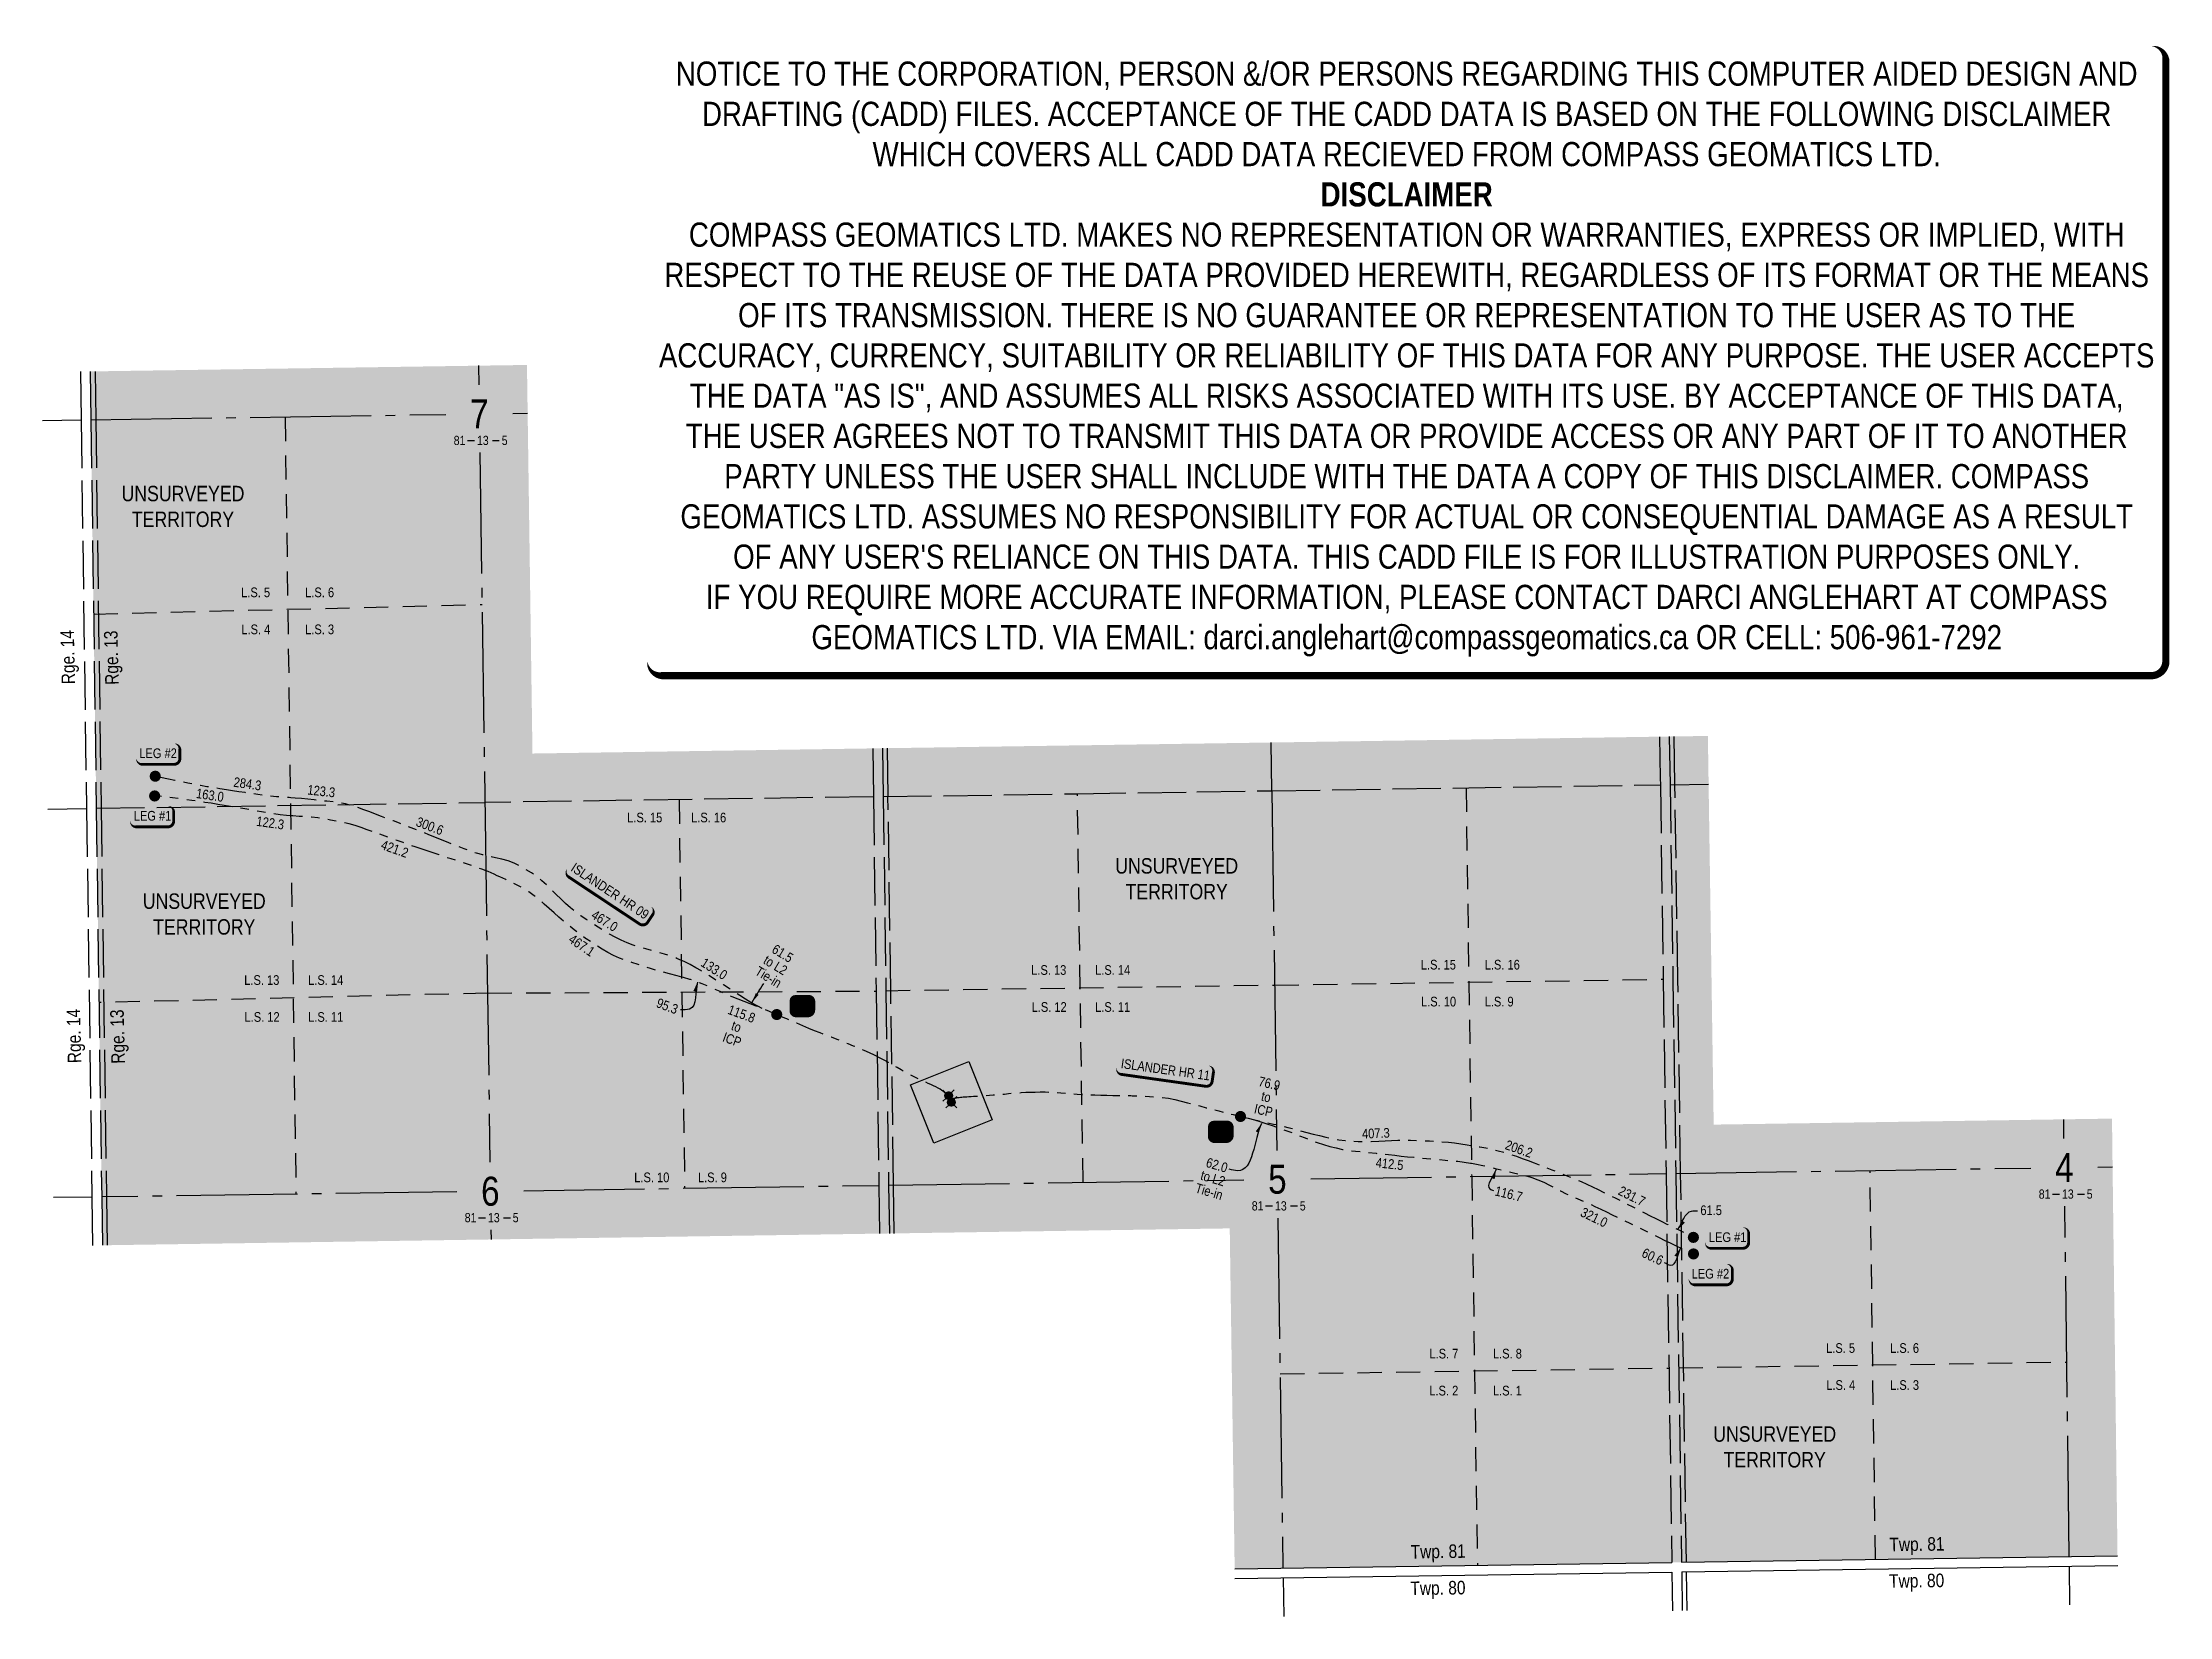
# Model space of a CAD drawing. Extents: x 566944 to 569144, y 6203203 to 6204832.
import ezdxf
from ezdxf.enums import TextEntityAlignment as Align

# ---------------------------------------------------------------- set-up
doc = ezdxf.new("R2010")
doc.units = 0
doc.header["$LTSCALE"] = 5
for name, pattern in [('foc-DRILLPATH', [14.75, 6, -1.75, 1.75, -1.75, 1.75, -1.75]), ('foc-LSD', [8, 5, -3]), ('foc-QUARTERLINE', [33, 25, -3, 2, -3]), ('foc-UNSURVEYED', [12.5, 10, -2.5])]:
    doc.linetypes.add(name, pattern=pattern)
doc.layers.get('Defpoints').update_dxf_attribs({"color": 9})
for name, color, linetype in [('10', 1, 'Continuous'), ('9', 3, 'Continuous'), ('CG-NOTES', 7, 'Continuous'), ('D-TXT', 6, 'Continuous'), ('L-BD', 7, 'Continuous'), ('L-MON', 1, 'Continuous'), ('L-SEC', 7, 'Continuous'), ('L-SECLBL', 7, 'Continuous'), ('L-SECQ', 8, 'foc-QUARTERLINE'), ('L-SECTION-LSD', 7, 'foc-LSD'), ('L-UNS-T', 3, 'Continuous'), ('L-USEC', 7, 'foc-UNSURVEYED'), ('P-BUFFER-H 30m', 51, 'Continuous'), ('P-PDRILLPATH', 12, 'foc-DRILLPATH'), ('P-PROPOSED', 10, 'Continuous'), ('P-PROPOSED-H', 21, 'Continuous')]:
    doc.layers.add(name, color=color, linetype=linetype)
doc.layers.add('DISCLAIMER', color=7, linetype='Continuous', plot=False)
doc.styles.add('100L', font='ARIALN.TTF', dxfattribs={"height": 11})
doc.styles.add('80', font='ARIALN.TTF', dxfattribs={"height": 10})
doc.styles.add('80CG', font='ARIALN.TTF', dxfattribs={"height": 10})
doc.styles.add('80L', font='ARIALN.TTF', dxfattribs={"height": 10})
doc.styles.add('SIMPLEX', font='ARIALN.TTF')
doc.dimstyles.new('Compass 5 000', dxfattribs={"dimscale": 5, "dimtxt": 9, "dimasz": 2, "dimexe": 0.2, "dimexo": 0.0625, "dimgap": 0.5, "dimtad": 0, "dimtih": 1, "dimtoh": 1, "dimzin": 0, "dimdsep": 46, "dimtxsty": '80CG', "dimcen": 0.1, "dimse1": 1, "dimse2": 1, "dimclrd": 256, "dimclrt": 256, "dimaunit": 1, "dimadec": 4, "dimazin": 0, "dimtfac": 0.06, "dimtofl": 0, "dimtmove": 0, "dimatfit": 1, "dimfxl": 0.2, "dimtolj": 1, "dimtzin": 0, "dimlwd": -1, "dimarcsym": 0})

# ---------------------------------------------------------------- blocks, each defined once
blk = doc.blocks.new('L-SECLBL')
at = {"layer": '9', "color": 7}
for p, q in [((-5.1, -27.8), (-12.3, -27.8)), ((20.7, -27.8), (13.5, -27.8))]:
    blk.add_line(p, q, dxfattribs=at)
at = {"layer": '10', "color": 2, "style": 'SIMPLEX'}
blk.add_attdef('SEC', text='', height=30, dxfattribs=at).set_placement((0, 0), align=Align.MIDDLE)
at = {"layer": '10', "color": 5, "style": '80L'}
blk.add_attdef('TWP', text='', height=9.5, dxfattribs=at).set_placement((-14.4, -27.4), align=Align.MIDDLE_RIGHT)
blk.add_attdef('RGE', text='', height=9.5, dxfattribs=at).set_placement((3.6, -27.4), align=Align.MIDDLE_CENTER)
blk.add_attdef('MER', text='', height=9.5, dxfattribs=at).set_placement((23.2, -27.4), align=Align.MIDDLE_LEFT)
blk = doc.blocks.new('plbh')
at = {"layer": 'L-MON'}
h = blk.add_hatch(color=255, dxfattribs=at)
h.dxf.hatch_style = 1
edge = h.paths.add_edge_path()
edge.add_arc((0, 0), 1.16, 0, 360)
h = blk.add_hatch(color=256, dxfattribs=at)
h.dxf.hatch_style = 1
h.paths.add_polyline_path([(-0.96, 0, 1), (0.96, 0, 1)])
h.paths.add_polyline_path([(0.91, 0, -1), (-0.91, 0, -1)], flags=16)
h.paths.add_polyline_path([(0.45, 0, -1), (-0.45, 0, -1)], flags=0)
h = blk.add_hatch(color=256, dxfattribs=at)
h.dxf.hatch_style = 1
h.paths.add_polyline_path([(-0.45, 0, 1), (0.45, 0, 1)])
h.paths.add_polyline_path([(0.4, 0, -1), (-0.4, 0, -1)], flags=16)
at = {"layer": 'L-MON', "color": 240}
for radius in [0.96, 0.91, 0.45, 0.4]:
    blk.add_circle((0, 0), radius, dxfattribs=at)
blk = doc.blocks.new('WC')
at = {"layer": 'L-MON'}
h = blk.add_hatch(color=255, dxfattribs=at)
h.dxf.hatch_style = 1
edge = h.paths.add_edge_path()
edge.add_arc((0, 0), 0.9, 0, 360)
at = {"layer": 'L-MON', "color": 240, "flags": 128}
for points in [[(-0.62, 0.5), (-1.23, 1.12)], [(0.52, 0.61), (1.13, 1.21)], [(-1.18, -1.18), (-0.56, -0.57)], [(1.16, -1.18), (0.56, -0.57)]]:
    blk.add_lwpolyline(points, dxfattribs=at)
at = {"layer": 'L-MON', "color": 240}
for radius in [0.8, 0.373]:
    blk.add_circle((0, 0), radius, dxfattribs=at)
blk = doc.blocks.new('*U468')
h = blk.add_hatch(color=255)
edge = h.paths.add_edge_path()
edge.add_line((-6.5, -11.5), (6.5, -11.5))
edge.add_arc((6.5, -5.5), 6, 270, 360)
edge.add_line((12.5, -5.5), (12.5, 4))
edge.add_arc((6.5, 4), 6, 0, 90)
edge.add_line((6.5, 10), (-6.5, 10))
edge.add_arc((-6.5, 4), 6, 90, 180)
edge.add_line((-12.5, 4), (-12.5, -5.5))
edge.add_arc((-6.5, -5.5), 6, 180, 270)
at = {"color": 14, "flags": 128}
blk.add_lwpolyline([(-6.5, -11.5, 3, 3, 0), (6.5, -11.5, 3, 3, 0.414214), (12.5, -5.5, 3, 3, 0), (12.5, 4, 3, 0, 0.414214), (6.5, 10, 0, 0, 0), (-6.5, 10, 0, 0, 0.414214), (-12.5, 4, 0, 0, 0), (-12.5, -5.5, 0, 3, 0.414214)], format="xyseb", close=True, dxfattribs=at)
at = {"color": 14, "style": '80'}
blk.add_attdef('ENTER_TEXT_001', (-26.8, -4.9), '', height=10, dxfattribs=at)
blk = doc.blocks.new('*U145')
h = blk.add_hatch(color=255)
edge = h.paths.add_edge_path()
edge.add_line((-16.5, -11.5), (16.5, -11.5))
edge.add_arc((16.5, -5.5), 6, 270, 360)
edge.add_line((22.5, -5.5), (22.5, 4))
edge.add_arc((16.5, 4), 6, 0, 90)
edge.add_line((16.5, 10), (-16.5, 10))
edge.add_arc((-16.5, 4), 6, 90, 180)
edge.add_line((-22.5, 4), (-22.5, -5.5))
edge.add_arc((-16.5, -5.5), 6, 180, 270)
at = {"color": 14, "flags": 128}
blk.add_lwpolyline([(-16.5, -11.5, 3, 3, 0), (16.5, -11.5, 3, 3, 0.414214), (22.5, -5.5, 3, 3, 0), (22.5, 4, 3, 0, 0.414214), (16.5, 10, 0, 0, 0), (-16.5, 10, 0, 0, 0.414214), (-22.5, 4, 0, 0, 0), (-22.5, -5.5, 0, 3, 0.414214)], format="xyseb", close=True, dxfattribs=at)
at = {"color": 14, "style": '80'}
blk.add_attdef('ENTER_TEXT_001', (-26.8, -4.9), '', height=10, dxfattribs=at)
blk = doc.blocks.new('*U513')
h = blk.add_hatch(color=255)
edge = h.paths.add_edge_path()
edge.add_line((-44, -11.5), (44, -11.5))
edge.add_arc((44, -5.5), 6, 270, 360)
edge.add_line((50, -5.5), (50, 4))
edge.add_arc((44, 4), 6, 0, 90)
edge.add_line((44, 10), (-44, 10))
edge.add_arc((-44, 4), 6, 90, 180)
edge.add_line((-50, 4), (-50, -5.5))
edge.add_arc((-44, -5.5), 6, 180, 270)
at = {"color": 14, "flags": 128}
blk.add_lwpolyline([(-44, -11.5, 3, 3, 0), (44, -11.5, 3, 3, 0.414214), (50, -5.5, 3, 3, 0), (50, 4, 3, 0, 0.414214), (44, 10, 0, 0, 0), (-44, 10, 0, 0, 0.414214), (-50, 4, 0, 0, 0), (-50, -5.5, 0, 3, 0.414214)], format="xyseb", close=True, dxfattribs=at)
at = {"color": 14, "style": '80'}
blk.add_attdef('ENTER_TEXT_001', (-26.8, -4.9), '', height=10, dxfattribs=at)
blk = doc.blocks.new('*U473')
h = blk.add_hatch(color=255)
edge = h.paths.add_edge_path()
edge.add_line((-44, -11.5), (44, -11.5))
edge.add_arc((44, -5.5), 6, 270, 360)
edge.add_line((50, -5.5), (50, 4))
edge.add_arc((44, 4), 6, 0, 90)
edge.add_line((44, 10), (-44, 10))
edge.add_arc((-44, 4), 6, 90, 180)
edge.add_line((-50, 4), (-50, -5.5))
edge.add_arc((-44, -5.5), 6, 180, 270)
at = {"color": 14, "flags": 128}
blk.add_lwpolyline([(-44, -11.5, 3, 3, 0), (44, -11.5, 3, 3, 0.414214), (50, -5.5, 3, 3, 0), (50, 4, 3, 0, 0.414214), (44, 10, 0, 0, 0), (-44, 10, 0, 0, 0.414214), (-50, 4, 0, 0, 0), (-50, -5.5, 0, 3, 0.414214)], format="xyseb", close=True, dxfattribs=at)
at = {"color": 14, "style": '80'}
blk.add_attdef('ENTER_TEXT_001', (-26.8, -4.9), '', height=10, dxfattribs=at)
blk = doc.blocks.new('Disclaimer_Legal')
at = {"layer": 'DISCLAIMER', "color": 254, "flags": 128}
blk.add_lwpolyline([(-3613, -1105, 37.5, 37.5, 0), (4096, -1105, 37.5, 37.5, 0.414214), (4171, -1030, 37.5, 37.5, 0), (4171, 2079, 37.5, 0, 0.414214), (4096, 2154, 0, 0, 0), (-3613, 2154, 0, 0, 0.414214), (-3688, 2079, 0, 0, 0), (-3688, -1030, 0, 37.5, 0.414214)], format="xyseb", close=True, dxfattribs=at)
at = {"layer": 'DISCLAIMER', "color": 254, "insert": (242, 534), "char_height": 125, "width": 7717.57, "attachment_point": 5, "style": '80'}
blk.add_mtext('NOTICE TO THE CORPORATION, PERSON &/OR PERSONS REGARDING THIS COMPUTER AIDED DESIGN AND DRAFTING (CADD) FILES. ACCEPTANCE OF THE CADD DATA IS BASED ON THE FOLLOWING DISCLAIMER WHICH COVERS ALL CADD DATA RECIEVED FROM COMPASS GEOMATICS LTD.\\P{\\fArial Narrow|b1|i0|c0|p34;DISCLAIMER}\\PCOMPASS GEOMATICS LTD. MAKES NO REPRESENTATION OR WARRANTIES, EXPRESS OR IMPLIED, WITH RESPECT TO THE REUSE OF THE DATA PROVIDED HEREWITH, REGARDLESS OF ITS FORMAT OR THE MEANS OF ITS TRANSMISSION. THERE IS NO GUARANTEE OR REPRESENTATION TO THE USER AS TO THE ACCURACY, CURRENCY, SUITABILITY OR RELIABILITY OF THIS DATA FOR ANY PURPOSE. THE USER ACCEPTS THE DATA "AS IS", AND ASSUMES ALL RISKS ASSOCIATED WITH ITS USE. BY ACCEPTANCE OF THIS DATA, THE USER AGREES NOT TO TRANSMIT THIS DATA OR PROVIDE ACCESS OR ANY PART OF IT TO ANOTHER PARTY UNLESS THE USER SHALL INCLUDE WITH THE DATA A COPY OF THIS DISCLAIMER. COMPASS GEOMATICS LTD. ASSUMES NO RESPONSIBILITY FOR ACTUAL OR CONSEQUENTIAL DAMAGE AS A RESULT OF ANY USER\'S RELIANCE ON THIS DATA. THIS CADD FILE IS FOR ILLUSTRATION PURPOSES ONLY.\\PIF YOU REQUIRE MORE ACCURATE INFORMATION, PLEASE CONTACT DARCI ANGLEHART AT COMPASS GEOMATICS LTD. VIA EMAIL: darci.anglehart@compassgeomatics.ca OR CELL: 506-961-7292', dxfattribs=at)

msp = doc.modelspace()

# ---------------------------------------------------------------- hatches: boundary and pattern name
at = {"layer": 'P-BUFFER-H 30m'}
h = msp.add_hatch(color=256, dxfattribs=at)
h.dxf.hatch_style = 1
h.paths.add_polyline_path([(568177.2, 6203252.2), (568639.5, 6203259.1), (568633.6, 6203661.5), (569085.5, 6203668.2), (569084.9, 6203718.2), (568672.8, 6203712), (568666.8, 6204114.2), (568214.8, 6204107.4), (568215.5, 6204057.5), (568138, 6204056.3), (568014.5, 6204054.4), (567813.5, 6204051.4), (567401.4, 6204045.3), (566999.4, 6204039.3), (567005.7, 6203587.1), (567809.9, 6203599.2), (568172.1, 6203604.6)])
at = {"layer": 'P-PROPOSED-H'}
h = msp.add_hatch(color=256, dxfattribs=at)
h.dxf.hatch_style = 1
h.paths.add_polyline_path([(567813.5, 6204051.4), (567401.4, 6204045.3), (566999.4, 6204039.3), (566993.8, 6204441.4), (566993.1, 6204491.4), (567445, 6204498.1), (567450.7, 6204096), (567802.7, 6204101.3), (568214.8, 6204107.4), (568215.5, 6204057.5), (568138, 6204056.3), (568014.5, 6204054.4)])
h = msp.add_hatch(color=256, dxfattribs=at)
h.dxf.hatch_style = 1
h.paths.add_polyline_path([(567926.3, 6203717), (567866, 6203692.8), (567841.8, 6203753.1), (567902.1, 6203777.3)])
h = msp.add_hatch(color=256, dxfattribs=at)
h.dxf.hatch_style = 1
h.paths.add_polyline_path([(569090.6, 6203265.8), (568639.5, 6203259.1), (568633.6, 6203661.5), (569085.5, 6203668.2)])

# ---------------------------------------------------------------- linework, layer by layer
at = {"layer": 'L-SEC'}
for p, q in [((568177.2, 6203252.2), (568629.5, 6203259)), ((568639.5, 6203259.1), (569090.6, 6203265.8)), ((568177.4, 6203242.2), (568629.6, 6203248.9)), ((568639.7, 6203249.1), (569090.8, 6203255.8))]:
    msp.add_line(p, q, dxfattribs=at)
at = {"layer": 'L-SECQ'}
for p, q in [((567395, 6204497.4), (567395.3, 6204477.4)), ((566993.8, 6204441.4), (567361, 6204446.9)), ((567430.3, 6204447.9), (567445.7, 6204448.2)), ((566943.8, 6204440.6), (566983.7, 6204441.2)), ((567396.3, 6204407.4), (567401.3, 6204053)), ((568215.5, 6204057.5), (568214.8, 6204107.4)), ((567401.3, 6204053), (567406.7, 6203673.1)), ((568215.5, 6204057.5), (568220.9, 6203685.3)), ((569035.2, 6203697.5), (569034.9, 6203717.4)), ((567819.2, 6203649.3), (568186.7, 6203654.8)), ((568255.9, 6203655.8), (568623.5, 6203661.3)), ((568633.6, 6203661.5), (569000.9, 6203667)), ((569070.1, 6203668), (569085.5, 6203668.2)), ((566994.9, 6203637), (566955, 6203636.4)), ((567372.4, 6203642.6), (567005, 6203637.1)), ((567441.6, 6203643.6), (567809.2, 6203649.1)), ((568221.9, 6203615.3), (568227.2, 6203253)), ((569040.7, 6203265.1), (569036.1, 6203627.5)), ((567407.7, 6203603.2), (567407.8, 6203593.2)), ((568227.3, 6203242.9), (568227.9, 6203203)), ((569041.3, 6203215.1), (569040.8, 6203255))]:
    msp.add_line(p, q, dxfattribs=at)
at = {"layer": 'L-SECTION-LSD'}
for p, q in [((567194.7, 6204444.4), (567200.4, 6204042.3)), ((566996.6, 6204240.3), (567398.5, 6204250.2)), ((568020.3, 6203652.3), (568014.5, 6204054.4)), ((568416.6, 6204060.5), (568422.4, 6203658.3)), ((567200.4, 6204042.3), (567206, 6203640.1)), ((567602.4, 6204048.3), (567608.1, 6203646.1)), ((567816.4, 6203850.6), (568218.5, 6203856.4)), ((568218.5, 6203856.4), (568620.6, 6203862.4)), ((567404.2, 6203848.1), (567002.2, 6203838.2)), ((567404.2, 6203848.1), (567806.3, 6203850.2)), ((568422.4, 6203658.3), (568428.3, 6203256)), ((568840.1, 6203262.1), (568834.6, 6203664.5)), ((568224.3, 6203454.1), (568626.5, 6203460.1)), ((568636.5, 6203460.3), (569038.1, 6203466.3))]:
    msp.add_line(p, q, dxfattribs=at)
at = {"layer": 'L-USEC'}
for p, q in [((566983, 6204491.2), (566983.7, 6204441.2)), ((566993.1, 6204491.4), (566993.8, 6204441.4)), ((566998.1, 6204491.4), (566998.8, 6204441.5)), ((566983.7, 6204441.2), (566989.3, 6204039.1)), ((566993.8, 6204441.4), (566999.4, 6204039.2)), ((566998.8, 6204441.5), (567004.4, 6204039.3)), ((567802.7, 6204101.3), (567803.4, 6204051.3)), ((567812.8, 6204101.4), (567813.5, 6204051.4)), ((567817.8, 6204101.5), (567818.5, 6204051.5)), ((568632.7, 6204063.7), (568632, 6204113.7)), ((567803.4, 6204051.3), (567401.4, 6204045.3)), ((567803.4, 6204051.3), (567806.3, 6203850.2)), ((567813.5, 6204051.4), (568014.5, 6204054.4)), ((567813.5, 6204051.4), (567816.4, 6203850.4)), ((567821.4, 6203850.4), (567818.5, 6204051.5)), ((568014.5, 6204054.4), (568138, 6204056.3)), ((568138, 6204056.3), (568215.5, 6204057.5)), ((568215.5, 6204057.5), (568617.6, 6204063.5)), ((568617.6, 6204063.5), (568620.6, 6203862.4)), ((568627.7, 6204063.6), (568667.6, 6204064.2)), ((568627.7, 6204063.6), (568630.6, 6203862.5)), ((568635.7, 6203862.6), (568632.7, 6204063.7)), ((566949.4, 6204038.5), (566989.3, 6204039.1)), ((566989.3, 6204039.1), (566994.9, 6203637)), ((566999.4, 6204039.3), (567401.4, 6204045.3)), ((566999.4, 6204039.2), (567005, 6203637.1)), ((567004.4, 6204039.3), (567010, 6203637.2)), ((568620.6, 6203862.4), (568623.5, 6203661.3)), ((568630.6, 6203862.5), (568633.6, 6203661.5)), ((568638.6, 6203661.6), (568635.7, 6203862.6)), ((567806.3, 6203850.2), (567809.2, 6203649.1)), ((567816.4, 6203850.4), (567819.2, 6203649.3)), ((567824.3, 6203649.4), (567821.4, 6203850.4)), ((568623.5, 6203661.3), (568629.5, 6203259)), ((568633.6, 6203661.5), (568639.5, 6203259.1)), ((568644.5, 6203259.2), (568638.6, 6203661.6)), ((566994.9, 6203637), (566995.6, 6203587)), ((567005, 6203637.1), (567005.7, 6203587.1)), ((567010, 6203637.2), (567010.7, 6203587.2)), ((567809.2, 6203649.1), (567809.9, 6203599.2)), ((567819.2, 6203649.3), (567820, 6203599.3)), ((567825, 6203599.4), (567824.3, 6203649.4)), ((568629.6, 6203248.9), (568630.2, 6203209)), ((568639.7, 6203249.1), (568640.2, 6203209.1)), ((568645.3, 6203209.2), (568644.7, 6203249.1))]:
    msp.add_line(p, q, dxfattribs=at)
for points in [[(568616.9, 6204113.4), (568617.5, 6204070.5), (568617.6, 6204063.5)], [(568626.9, 6204113.6), (568627.7, 6204063.6)]]:
    msp.add_lwpolyline(points, dxfattribs=at)
at = {"layer": 'P-PDRILLPATH', "flags": 128}
for points in [[(567688.5, 6203832.3), (567683.7, 6203834.6), (567676.7, 6203838.5), (567671, 6203841.9), (567665.3, 6203845.5), (567661.9, 6203847.6), (567659.6, 6203849.1), (567654.1, 6203852.8), (567648.4, 6203856.5), (567642.8, 6203860.1), (567637.1, 6203863.8), (567631.4, 6203867.5), (567625.6, 6203871), (567619.7, 6203874.4), (567613.8, 6203877.7), (567607.7, 6203880.7), (567605, 6203881.9), (567600.2, 6203884), (567593.9, 6203886.3), (567587.4, 6203888.4), (567581, 6203890.3), (567574.5, 6203892.1), (567567.9, 6203893.9), (567561.4, 6203895.7), (567554.9, 6203897.7), (567548.6, 6203900), (567542.4, 6203902.8), (567536.3, 6203905.8), (567530.4, 6203909.2), (567524.6, 6203912.7), (567518.8, 6203916.3), (567513, 6203919.8), (567506.3, 6203924.3), (567500.7, 6203928.1), (567495.2, 6203932.1), (567489.9, 6203936.3), (567484.8, 6203940.8), (567480, 6203945.5), (567475.1, 6203950.2), (567470.2, 6203955), (567465.4, 6203959.7), (567460.5, 6203964.3), (567455.2, 6203968.6), (567449.7, 6203972.5), (567443.9, 6203976), (567438, 6203979.4), (567431.9, 6203982.4), (567425.6, 6203984.9), (567419.1, 6203986.8), (567412.5, 6203988.1), (567405.8, 6203989.4), (567402.5, 6203990.2), (567399.2, 6203991), (567392.7, 6203992.8), (567386.3, 6203995.1), (567380.1, 6203997.4), (567374, 6203999.7), (567367.9, 6204002.1), (567361.8, 6204004.5), (567355.7, 6204006.9), (567349.6, 6204009.5), (567343.6, 6204012), (567337.5, 6204014.5), (567331.4, 6204016.9), (567325.3, 6204019.2), (567319.1, 6204021.5), (567313, 6204023.9), (567306.9, 6204026.2), (567300.7, 6204028.6), (567294.6, 6204030.9), (567288.4, 6204033.2), (567282.3, 6204035.6), (567276.1, 6204037.9), (567270, 6204040.2), (567263.7, 6204042.1), (567261.7, 6204042.6), (567257.3, 6204043.8), (567250.9, 6204045.1), (567244.4, 6204045.9), (567237.8, 6204046.6), (567231.3, 6204047.3), (567224.8, 6204048.1), (567218.4, 6204048.9), (567211.8, 6204049.4), (567205.3, 6204049.9), (567200.6, 6204050.2), (567198.8, 6204050.4), (567192.2, 6204050.8), (567185.7, 6204051.3), (567179.2, 6204052), (567172.7, 6204052.8), (567166.4, 6204053.6), (567159.9, 6204054.5), (567153.4, 6204055.5), (567147, 6204056.5), (567140.5, 6204057.5), (567134, 6204058.5), (567127.3, 6204059.6), (567120.6, 6204060.6), (567113.9, 6204061.6), (567107.3, 6204062.8), (567100.6, 6204064.2), (567094, 6204065.5), (567087.4, 6204066.8), (567080.7, 6204068.1), (567074.1, 6204069.4), (567070.6, 6204070.2), (567060.4, 6204072.5)], [(567881.3, 6203742), (567881.3, 6203742), (567881.3, 6203741.9), (567881.3, 6203741.6), (567881.4, 6203741.2), (567881.6, 6203740.8), (567881.6, 6203740.7), (567881.6, 6203740.6), (567881.6, 6203740.6), (567881.4, 6203740.7), (567881.1, 6203740.9), (567880.6, 6203741.3), (567880, 6203742), (567879.3, 6203742.9), (567878.4, 6203743.9), (567877.3, 6203745), (567875.9, 6203746.2), (567874.3, 6203747.4), (567872.4, 6203748.6), (567870.3, 6203749.8), (567868.1, 6203751), (567865.6, 6203752.2), (567862.9, 6203753.4), (567860.1, 6203754.7), (567857, 6203756.2), (567853.8, 6203757.7), (567850.5, 6203759.2), (567847, 6203760.8), (567843.5, 6203762.6), (567839.8, 6203764.4), (567836, 6203766.5), (567832.1, 6203768.7), (567827.9, 6203771.1), (567823.6, 6203773.6), (567819.1, 6203776.1), (567814.5, 6203778.6), (567809.6, 6203781.2), (567804.6, 6203783.7), (567799.4, 6203786.2), (567794, 6203788.6), (567788.5, 6203791), (567782.9, 6203793.2), (567777.2, 6203795.5), (567773.6, 6203797), (567771.5, 6203797.9), (567765.8, 6203800.1), (567760, 6203802.4), (567758.6, 6203802.9), (567754.2, 6203804.6), (567748.4, 6203806.9), (567742.5, 6203809.2), (567736.6, 6203811.6), (567730.4, 6203814.3), (567727.2, 6203815.7), (567724.3, 6203816.9), (567718.1, 6203819.6), (567714, 6203821.4), (567711.9, 6203822.3), (567703.4, 6203825.9), (567695.9, 6203829.1), (567688.5, 6203832.3), (567682.3, 6203834.7), (567676, 6203837.1), (567669.7, 6203839.4), (567663.4, 6203841.8), (567657.2, 6203844.3), (567651, 6203846.9), (567649.6, 6203847.5), (567644.8, 6203849.6), (567638.6, 6203852.3), (567632.5, 6203855.1), (567626.2, 6203857.7), (567619.9, 6203860.1), (567614.2, 6203862), (567613.4, 6203862.2), (567606.9, 6203864.2), (567605.2, 6203864.6), (567600.3, 6203866), (567592.4, 6203868), (567585.9, 6203869.7), (567579.4, 6203871.5), (567572.9, 6203873.5), (567566.5, 6203875.6), (567560, 6203877.7), (567553.5, 6203879.7), (567547.2, 6203881.9), (567540.9, 6203884.3), (567534.6, 6203887.1), (567528.6, 6203890.2), (567522.7, 6203893.6), (567517, 6203897.2), (567511.3, 6203900.9), (567506.4, 6203904.2), (567505.7, 6203904.7), (567499.1, 6203909.4), (567493.8, 6203913.6), (567488.5, 6203917.9), (567483.3, 6203922.1), (567478.1, 6203926.5), (567473, 6203931), (567468, 6203935.6), (567462.9, 6203940.1), (567457.9, 6203944.6), (567452.6, 6203948.8), (567447.1, 6203952.8), (567441.3, 6203956.3), (567435.4, 6203959.6), (567429.3, 6203962.6), (567423.1, 6203965.5), (567417, 6203968.3), (567414.2, 6203969.6), (567410.9, 6203971.2), (567404.7, 6203973.9), (567402.7, 6203974.6), (567398.3, 6203976.3), (567391.9, 6203978.5), (567385.4, 6203980.7), (567379, 6203982.8), (567372.8, 6203984.9), (567366.5, 6203986.9), (567360.3, 6203988.9), (567354.1, 6203991.1), (567347.9, 6203993.2), (567341.7, 6203995.3), (567335.4, 6203997.4), (567329.2, 6203999.5), (567323, 6204001.6), (567316.8, 6204003.8), (567310.6, 6204006), (567304.4, 6204008.2), (567298.3, 6204010.4), (567292.1, 6204012.7), (567286, 6204014.9), (567279.8, 6204017.2), (567273.6, 6204019.4), (567267.4, 6204021.5), (567261, 6204023.3), (567254.6, 6204024.8), (567248.2, 6204026), (567241.9, 6204027.1), (567241.7, 6204027.1), (567235.2, 6204028.3), (567228.7, 6204029.3), (567222.2, 6204030), (567215.7, 6204030.5), (567209.2, 6204031), (567202.7, 6204031.4), (567200.9, 6204031.6), (567196.1, 6204031.9), (567189.6, 6204032.6), (567183.1, 6204033.5), (567176.7, 6204034.5), (567170.2, 6204035.6), (567163.8, 6204036.8), (567157.4, 6204037.9), (567151, 6204039), (567144.6, 6204040.1), (567140.5, 6204040.8), (567138.1, 6204041.2), (567131.6, 6204042.3), (567125.2, 6204043.4), (567118.4, 6204044.5), (567111.7, 6204045.4), (567105, 6204046.4), (567098.4, 6204047.4), (567091.7, 6204048.3), (567085, 6204049.2), (567078.3, 6204050.1), (567071.5, 6204050.9), (567059.8, 6204052.1)], [(567884.1, 6203735.1), (567884.1, 6203735.1), (567884.2, 6203735.2), (567884.3, 6203735.8), (567884.3, 6203735.9), (567884.4, 6203736.5), (567884.6, 6203737.4), (567885, 6203738.2), (567885.7, 6203738.9), (567886.5, 6203739.3), (567887.5, 6203739.4), (567888.4, 6203739.6), (567889.4, 6203739.8), (567890.3, 6203739.9), (567891.2, 6203740.1), (567892.2, 6203740.2), (567893.4, 6203740.4), (567894.8, 6203740.5), (567896.4, 6203740.6), (567898.1, 6203740.7), (567900, 6203740.9), (567902.1, 6203741), (567904.5, 6203741.2), (567907.1, 6203741.3), (567910, 6203741.5), (567913.2, 6203741.7), (567916.4, 6203741.9), (567919.9, 6203742.2), (567923.5, 6203742.5), (567927.2, 6203742.7), (567931, 6203742.9), (567934.9, 6203743.2), (567939, 6203743.6), (567943.2, 6203744.1), (567947.5, 6203744.5), (567951.9, 6203744.9), (567956.4, 6203745.1), (567961.1, 6203745.4), (567965.9, 6203745.7), (567970.8, 6203745.7), (567975.8, 6203745.8), (567981, 6203745.8), (567986.3, 6203745.6), (567991.7, 6203745.3), (567997.2, 6203744.8), (568002.8, 6203744.4), (568008.6, 6203743.9), (568014.4, 6203743.5), (568020.4, 6203743.1), (568026.5, 6203742.8), (568032.6, 6203742.7), (568038.8, 6203742.6), (568041.2, 6203742.5), (568044.9, 6203742.4), (568051.1, 6203742.2), (568057.3, 6203742.1), (568063.6, 6203742), (568069.9, 6203742), (568071.3, 6203741.9), (568076.2, 6203741.9), (568082.7, 6203741.6), (568089.2, 6203741.2), (568095.7, 6203740.7), (568102.3, 6203740.1), (568108.9, 6203739.2), (568115.4, 6203737.9), (568121.9, 6203736.4), (568128.4, 6203734.7), (568134.9, 6203733), (568141.3, 6203731.3), (568147.8, 6203729.5), (568154.3, 6203727.8), (568160.8, 6203726.1), (568169.2, 6203723.9), (568175.5, 6203722.3), (568183.2, 6203720.4), (568184.6, 6203720.1), (568191.1, 6203718.5), (568197.7, 6203717), (568204.3, 6203715.5), (568210.9, 6203714), (568217.5, 6203712.6), (568220.7, 6203711.9), (568225.5, 6203710.8), (568232.1, 6203709.1), (568238.7, 6203707.4), (568245.2, 6203705.7), (568251.8, 6203703.9), (568258.3, 6203702.2), (568264.9, 6203700.6), (568271.5, 6203698.9), (568278.1, 6203697.5), (568284.8, 6203696.4), (568291.5, 6203695.5), (568298.2, 6203694.9), (568305, 6203694.5), (568311.8, 6203694.3), (568318.5, 6203694.4), (568326.4, 6203694.7), (568332.9, 6203695.1), (568339.4, 6203695.5), (568346, 6203695.8), (568352.5, 6203696), (568359.1, 6203695.9), (568365.6, 6203695.6), (568372.1, 6203695.3), (568378.7, 6203695.1), (568385.2, 6203694.7), (568391.7, 6203694.3), (568398.3, 6203693.7), (568404.8, 6203693), (568411.2, 6203692.1), (568417.7, 6203691.1), (568422, 6203690.4), (568424.2, 6203690.1), (568430.7, 6203689), (568437.1, 6203687.8), (568443.5, 6203686.5), (568449.9, 6203684.9), (568456.2, 6203683.2), (568462.4, 6203681.3), (568468.7, 6203679.2), (568474.8, 6203677), (568481, 6203674.7), (568487.1, 6203672.4), (568493.2, 6203670.1), (568499.2, 6203667.6), (568505.3, 6203665.2), (568511.4, 6203662.9), (568517.5, 6203660.5), (568520, 6203659.5), (568523.6, 6203658), (568529.7, 6203655.6), (568535.7, 6203653), (568541.6, 6203650.4), (568547.5, 6203647.7), (568553.3, 6203644.8), (568559.2, 6203641.9), (568565.1, 6203639), (568570.9, 6203636.1), (568577, 6203633.1), (568583, 6203630), (568589, 6203627), (568595.1, 6203623.9), (568601.1, 6203620.8), (568607.1, 6203617.7), (568613.1, 6203614.7), (568619.2, 6203611.6), (568624.3, 6203609.1), (568625.3, 6203608.6), (568631.4, 6203605.6), (568637.5, 6203602.6), (568642.4, 6203600.1), (568651.8, 6203595.3)], [(568191.1, 6203718.5), (568196.2, 6203717.2), (568197.6, 6203716.9), (568204.1, 6203714.9), (568210.5, 6203712.8), (568216.9, 6203710.6), (568220.7, 6203709.3), (568224.7, 6203707.9), (568231.1, 6203705.7), (568237.4, 6203703.3), (568243.7, 6203700.8), (568250, 6203698.3), (568256.3, 6203695.8), (568262.6, 6203693.4), (568269, 6203691.3), (568275.5, 6203689.5), (568282.2, 6203687.8), (568288.8, 6203686.4), (568295.4, 6203685.4), (568302.1, 6203684.5), (568308.9, 6203683.8), (568315.6, 6203683.1), (568323.5, 6203682.3), (568330, 6203681.7), (568336.4, 6203681), (568342.9, 6203680.3), (568349.4, 6203679.5), (568355.9, 6203678.8), (568362.5, 6203678.2), (568369, 6203677.6), (568375.5, 6203677), (568382, 6203676.4), (568388.5, 6203675.9), (568395.1, 6203675.3), (568401.5, 6203674.6), (568408.1, 6203674), (568414.6, 6203673.2), (568421.1, 6203672.2), (568422.3, 6203672), (568427.5, 6203671), (568433.9, 6203669.7), (568440.3, 6203668.3), (568446.7, 6203666.7), (568453, 6203665.2), (568459.4, 6203663.7), (568465.8, 6203662.2), (568472.2, 6203660.7), (568478.5, 6203659), (568479.1, 6203658.9), (568484.7, 6203657.1), (568490.9, 6203654.8), (568496.9, 6203652.3), (568502.8, 6203649.4), (568508.6, 6203646.4), (568514.3, 6203643.3), (568520.2, 6203640.3), (568526.2, 6203637.7), (568532.2, 6203635.3), (568538.2, 6203632.8), (568544.1, 6203630.1), (568550, 6203627.3), (568555.9, 6203624.5), (568561.8, 6203621.6), (568567.7, 6203618.8), (568573.8, 6203615.9), (568579.9, 6203612.9), (568585.9, 6203609.9), (568592.1, 6203607.1), (568598.1, 6203604.1), (568604.2, 6203601.1), (568610.2, 6203598.1), (568616.3, 6203595.1), (568622.4, 6203592.2), (568624.5, 6203591.1), (568628.6, 6203589.2), (568634.7, 6203586.3), (568642.4, 6203582.6), (568651.9, 6203578.2)]]:
    msp.add_lwpolyline(points, dxfattribs=at)
at = {"layer": 'P-PROPOSED', "flags": 128}
msp.add_lwpolyline([(567926.3, 6203717), (567866, 6203692.8), (567841.8, 6203753.1), (567902.1, 6203777.3)], close=True, dxfattribs=at)

# ---------------------------------------------------------------- block references
at = {"layer": 'CG-NOTES'}
ref = msp.add_blockref('*U145', (567063.4, 6204096.3), dxfattribs=dict(at, xscale=0.99954636, yscale=0.99954636, zscale=0.99954636))
ref.add_attrib('ENTER_TEXT_001', 'LEG #2', (567043.9, 6204091.3), dxfattribs={"layer": '0', "color": 14, "height": 10, "style": '80'})
ref = msp.add_blockref('*U145', (567057, 6204031.6), dxfattribs=dict(at, xscale=0.99954636, yscale=0.99954636, zscale=0.99954636))
ref.add_attrib('ENTER_TEXT_001', 'LEG #1', (567038.2, 6204026.6), dxfattribs={"layer": '0', "color": 14, "height": 10, "style": '80'})
ref = msp.add_blockref('*U513', (567531.2, 6203953.5), dxfattribs=dict(at, xscale=0.99954636, yscale=0.99954636, zscale=0.99954636, rotation=326.4677132014318))
ref.add_attrib('ENTER_TEXT_001', 'ISLANDER HR 09', (567489.5, 6203975.2), dxfattribs={"layer": '0', "color": 14, "height": 9.995, "rotation": 326.4677, "style": '80'})
ref = msp.add_blockref('*U468', (567729.2, 6203836.1), dxfattribs=dict(at, xscale=0.99954636, yscale=0.99954636, zscale=0.99954636))
ref.add_attrib('ENTER_TEXT_001', 'ICP', (567719.4, 6203831.1), dxfattribs={"layer": '0', "color": 14, "height": 10, "style": '80'})
ref = msp.add_blockref('*U473', (568105.2, 6203769.2), dxfattribs=dict(at, xscale=0.9995463599999999, yscale=0.9995463599999999, zscale=0.9995463599999999, rotation=351.9703551167862))
ref.add_attrib('ENTER_TEXT_001', 'ISLANDER HR 11', (568059, 6203770.6), dxfattribs={"layer": '0', "color": 14, "height": 9.995, "rotation": 351.9704, "style": '80'})
ref = msp.add_blockref('*U468', (568162.1, 6203706), dxfattribs=dict(at, xscale=0.99954636, yscale=0.99954636, zscale=0.99954636))
ref.add_attrib('ENTER_TEXT_001', 'ICP', (568152.3, 6203701), dxfattribs={"layer": '0', "color": 14, "height": 10, "style": '80'})
ref = msp.add_blockref('*U145', (568686.5, 6203595.5), dxfattribs=dict(at, xscale=0.99954636, yscale=0.99954636, zscale=0.99954636))
ref.add_attrib('ENTER_TEXT_001', 'LEG #1', (568667.8, 6203590.5), dxfattribs={"layer": '0', "color": 14, "height": 10, "style": '80'})
ref = msp.add_blockref('*U145', (568669.6, 6203557.7), dxfattribs=dict(at, xscale=0.99954636, yscale=0.99954636, zscale=0.99954636))
ref.add_attrib('ENTER_TEXT_001', 'LEG #2', (568650, 6203552.7), dxfattribs={"layer": '0', "color": 14, "height": 10, "style": '80'})
at = {"layer": 'Defpoints', "color": 3, "xscale": 0.199909272, "yscale": 0.199909272, "zscale": 0.199909272}
msp.add_blockref('Disclaimer_Legal', (568306.8, 6204397.5), dxfattribs=at)
at = {"layer": 'L-MON'}
for name, p, xscale, yscale, zscale in [('plbh', (567060.4, 6204072.5), 4.997731799999976, 4.997731799999976, 4.997731799999976), ('plbh', (567059.8, 6204052.1), 4.997731799999976, 4.997731799999976, 4.997731799999976), ('plbh', (567703.4, 6203825.9), 4.997731799999976, 4.997731799999976, 4.997731799999976), ('WC', (567881.3, 6203742), 4.997731799999987, 4.997731799999987, 4.997731799999987), ('WC', (567884.1, 6203735.1), 4.997731799999987, 4.997731799999987, 4.997731799999987), ('plbh', (568183.2, 6203720.4), 4.997731799999976, 4.997731799999976, 4.997731799999976), ('plbh', (568651.8, 6203595.3), 4.997731799999976, 4.997731799999976, 4.997731799999976), ('plbh', (568651.9, 6203578.2), 4.997731799999976, 4.997731799999976, 4.997731799999976)]:
    msp.add_blockref(name, p, dxfattribs=dict(at, xscale=xscale, yscale=yscale, zscale=zscale))
at = {"layer": 'L-SECLBL', "xscale": 0.99954636, "yscale": 0.99954636, "zscale": 0.99954636}
for p, values in [((567395.7, 6204447.4), {'SEC': '7', 'TWP': '81', 'RGE': '13', 'MER': '5'}), ((569035.6, 6203667.5), {'SEC': '4', 'TWP': '81', 'RGE': '13', 'MER': '5'}), ((567407.1, 6203643.1), {'SEC': '6', 'TWP': '81', 'RGE': '13', 'MER': '5'}), ((568221.4, 6203655.3), {'SEC': '5', 'TWP': '81', 'RGE': '13', 'MER': '5'})]:
    msp.add_blockref('L-SECLBL', p, dxfattribs=at).add_auto_attribs(values)

# ---------------------------------------------------------------- texts
at = {"layer": 'D-TXT', "color": 3, "char_height": 13.99, "attachment_point": 1, "style": '80L'}
for s, width, insert, rotation in [('Rge. 14', 73.688, (566963.6, 6204167.5), 91.4213), ('Rge. 13', 63.803, (567008.7, 6204166.9), 91.4213), ('Rge. 14', 73.688, (566970, 6203775.4), 91.4213), ('Rge. 13', 63.803, (567015.1, 6203774.8), 91.4213), ('Twp. 81', 101.303, (568854.5, 6203284.4), 0.8509), ('Twp. 81', 101.303, (568359.2, 6203276.9), 0.8509), ('Twp. 80', 101.303, (568358.9, 6203239.1), 0.8509), ('Twp. 80', 101.303, (568854.2, 6203246.6), 0.8509)]:
    msp.add_mtext_dynamic_manual_height_columns(s, width=width, gutter_width=47.5, heights=[0], dxfattribs=dict(at, insert=insert, rotation=rotation))
at = {"layer": 'L-BD', "color": 3, "attachment_point": 1, "line_spacing_factor": 0.855, "style": '80L'}
for s, insert, char_height, width, rotation in [('\\pi-3.76139;284.3', (567146.1, 6204071.1), 9.995, 20.268, 351.8555), ('\\pi-3.29775;163.0', (567106.9, 6204059.5), 9.995, 20.268, 351.6371), ('\\pi-3.30798;123.3', (567221.8, 6204063.3), 9.995, 20.268, 353.7419), ('\\pi-3.30798;122.3', (567169.2, 6204030.7), 9.995, 20.268, 352.1398), ('\\pi-3.69321;300.6', (567336.3, 6204029.4), 9.995, 20.268, 339.3535), ('\\pi-3.82616;421.2', (567300, 6204005.6), 9.995, 20.268, 340.4505), ('\\pi-3.84662;467.0', (567519.1, 6203932.7), 9.995, 20.268, 328.3142), ('\\pi-3.06934;467.1', (567495.2, 6203908), 9.995, 20.268, 325.7676), ('\\pi3.26134;61.5\\P\\pi1.64202;to L2 \\P\\pi0.19316;Tie-in', (567699.8, 6203900.9), 9.995, 27.925, 328.7182), ('\\pi-3.29775;133.0', (567632.1, 6203883.4), 9.995, 20.268, 327.3981), ('\\pi-0.50911;95.3', (567582, 6203843.1), 9.995, 20.268, 339.4168), ('\\pi0.66361;115.8\\P\\pi9.67726;to\\P\\pi5.37498;ICP', (567654.7, 6203836.5), 9.995, 28.239, 339.9268), ('\\pi-3.85684;407.3', (568312.6, 6203707.6), 9.995, 20.268, 2.3799), ('\\pi-3.89094;412.5', (568327.7, 6203677.4), 9.995, 20.268, 353.939), ('\\pi-3.73071;206.2', (568463, 6203695.1), 9.995, 20.268, 340.6857), ('\\pi-3.30948;116.7', (568451.3, 6203647.8), 10, 20.277, 346.2658), ('\\pi-3.76139;231.7', (568581, 6203647.3), 9.995, 20.268, 333.2349), ('\\pi-3.68465;321.0', (568541.7, 6203625.2), 10, 20.277, 334.0616), ('\\pi-0.53322;60.6', (568602.2, 6203584.5), 10, 20.277, 334.6321)]:
    msp.add_mtext(s, dxfattribs=dict(at, insert=insert, char_height=char_height, width=width, rotation=rotation))
at = {"layer": 'L-BD', "color": 3, "char_height": 9.995, "attachment_point": 1, "line_spacing_factor": 0.855, "style": '80L', "bg_fill": 1, "box_fill_scale": 1.15, "bg_fill_color": 51, "bg_fill_transparency": 0}
for s, insert, width, rotation in [('\\pi-0.48866;76.9\\P\\pi5.69203;to \\P\\pi1.38975;ICP', (568203.8, 6203761.8), 20.268, 347.236), ('\\pi3.30566;62.0\\P\\pi1.64202;to L2 \\P\\pi0.19316;Tie-in', (568146.4, 6203679), 27.925, 343.4328)]:
    msp.add_mtext(s, dxfattribs=dict(at, insert=insert, width=width, rotation=rotation))
at = {"layer": 'L-BD', "color": 3, "insert": (568659.6, 6203628.4), "char_height": 9.995, "width": 20.268, "attachment_point": 1, "line_spacing_factor": 0.855, "style": '80L'}
msp.add_mtext('\\pi-0.56707;61.5', dxfattribs=at)
at = {"layer": 'L-SECTION-LSD', "style": '100L'}
for s, p in [('L.S. 5', (567149.3, 6204257.8)), ('L.S. 6', (567215.5, 6204257.8)), ('L.S. 4', (567149.5, 6204219.5)), ('L.S. 3', (567215.5, 6204219.5)), ('L.S. 15', (567548.7, 6204024.8)), ('L.S. 16', (567614.8, 6204024.8)), ('L.S. 13', (567966.7, 6203867)), ('L.S. 14', (568032.8, 6203867)), ('L.S. 15', (568369.8, 6203872.5)), ('L.S. 16', (568435.9, 6203872.5)), ('L.S. 13', (567152.5, 6203856.6)), ('L.S. 14', (567218.6, 6203856.6)), ('L.S. 12', (567967.1, 6203828.7)), ('L.S. 11', (568032.8, 6203828.7)), ('L.S. 10', (568370, 6203834.3)), ('L.S. 9', (568435.9, 6203834.3)), ('L.S. 12', (567152.8, 6203818.4)), ('L.S. 11', (567218.6, 6203818.4)), ('L.S. 10', (567556, 6203652.4)), ('L.S. 9', (567621.9, 6203652.4)), ('L.S. 7', (568378.7, 6203470)), ('L.S. 8', (568444.4, 6203470)), ('L.S. 5', (568789.1, 6203475.8)), ('L.S. 6', (568855.3, 6203475.8)), ('L.S. 2', (568378.6, 6203431.7)), ('L.S. 1', (568444.4, 6203431.7)), ('L.S. 4', (568789.3, 6203437.5)), ('L.S. 3', (568855.3, 6203437.5))]:
    msp.add_text(s, height=10, dxfattribs=at).set_placement(p)
at = {"layer": 'L-UNS-T', "color": 3, "char_height": 15.993, "attachment_point": 5, "style": '80L'}
for insert in [(567089.1, 6204351.6), (568117.2, 6203966.3), (567111.1, 6203929.8), (568735.9, 6203378.4)]:
    msp.add_mtext_dynamic_manual_height_columns('UNSURVEYED TERRITORY', width=126.299, gutter_width=47.5, heights=[0], dxfattribs=dict(at, insert=insert))

# ---------------------------------------------------------------- leaders
at = {"layer": 'L-BD', "color": 3, "path_type": 1}
for points in [[(567621.6, 6203859.5), (567613.2, 6203831.5), (567604, 6203830.8)], [(567677.9, 6203838.7), (567689.9, 6203858)], [(568638.6, 6203584.4), (568628.1, 6203566.2), (568622, 6203568.9)]]:
    msp.add_leader(points, dimstyle='Compass 5 000', dxfattribs=at)
for points in [[(568205, 6203713.2), (568180.3, 6203664.2), (568171.6, 6203665.8)], [(568447.6, 6203665.6), (568441.3, 6203645.4), (568444.9, 6203643.7)], [(568635.7, 6203603.5), (568649.8, 6203622.6), (568656.1, 6203622.9)]]:
    msp.add_leader(points, dimstyle='Compass 5 000', override={"dimgap": 0.5, "dimtad": 0}, dxfattribs=at)

doc.saveas('drawing.dxf')
